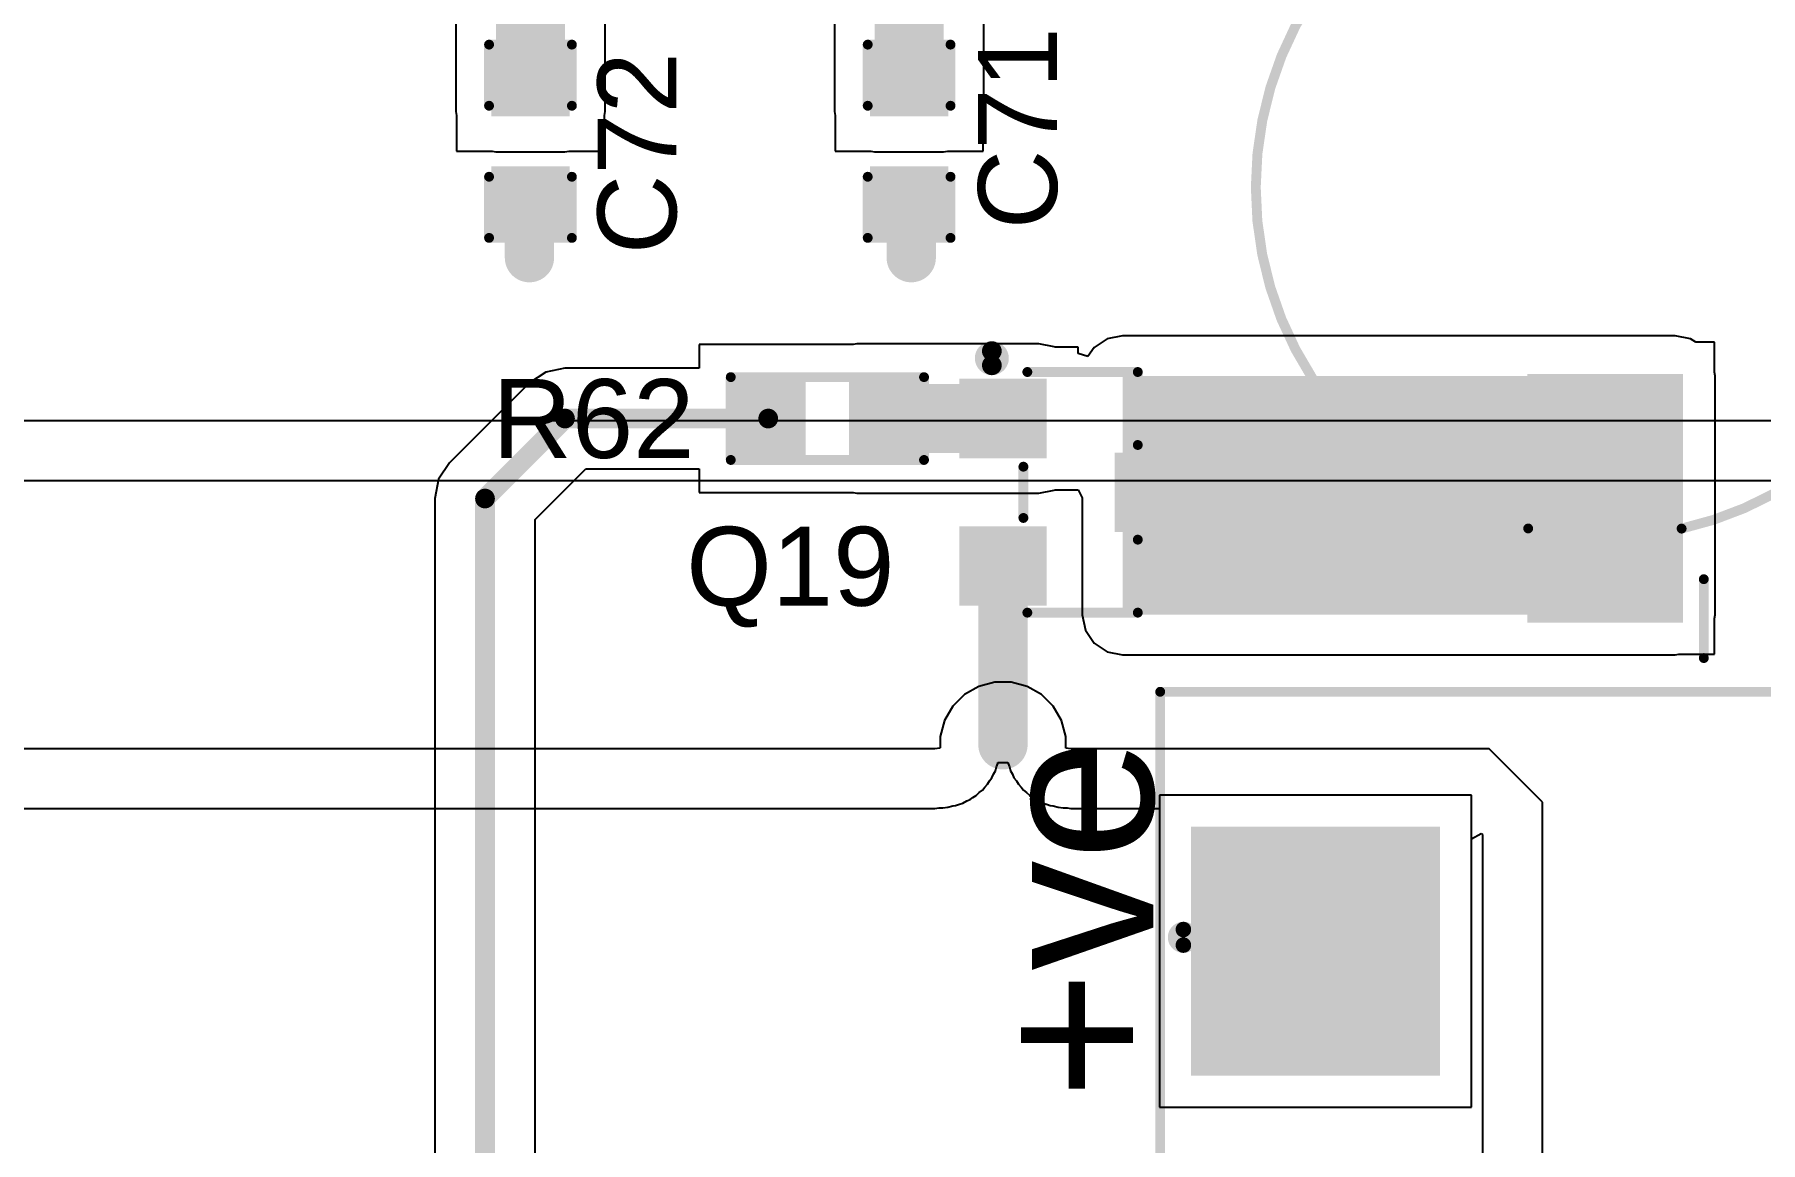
# Model space of a CAD drawing. Header units: millimetres. Extents: x 0 to 214, y 0 to 214.
# Drawn here: x 6.832 to 7.708, y 3.093 to 3.655 of the extents above; entities that cross this region are included whole.
import ezdxf

# ---------------------------------------------------------------- set-up
doc = ezdxf.new("R2010")
doc.units = ezdxf.units.MM
doc.header["$MEASUREMENT"] = 0
for name, color, linetype in [('BottomLayer', 5, 'Continuous'), ('BottomSolder', 6, 'Continuous'), ('MultiLayer', 9, 'Continuous'), ('PadHoleLayer', 156, 'Continuous'), ('TopLayer', 1, 'Continuous'), ('TopOverlay', 2, 'Continuous'), ('TopPaste', 8, 'Continuous'), ('TopSolder', 216, 'Continuous'), ('ViaHoleLayer', 16, 'Continuous')]:
    doc.layers.add(name, color=color, linetype=linetype)
doc.styles.add('Arial', font='', dxfattribs={"height": 0.2})
doc.styles.get('Arial').set_extended_font_data('Arial')

# ---------------------------------------------------------------- blocks, each defined once
blk = doc.blocks.new('C___0603_247')
at = {"layer": 'TopLayer'}
for points in [[(-0.015, 0.0175), (-0.015, -0.0175), (-0.045, -0.0175), (-0.045, 0.0175)], [(0.045, 0.0175), (0.045, -0.0175), (0.015, -0.0175), (0.015, 0.0175)]]:
    blk.add_hatch(color=1, dxfattribs=at).paths.add_polyline_path(points)
at = {"layer": 'TopPaste'}
for points in [[(-0.015, 0.0175), (-0.015, -0.0175), (-0.045, -0.0175), (-0.045, 0.0175)], [(0.045, 0.0175), (0.045, -0.0175), (0.015, -0.0175), (0.015, 0.0175)]]:
    blk.add_hatch(color=8, dxfattribs=at).paths.add_polyline_path(points)
at = {"layer": 'TopSolder'}
for points in [[(-0.01264, 0.01986), (-0.01264, -0.01986), (-0.04736, -0.01986), (-0.04736, 0.01986)], [(0.04736, 0.01986), (0.04736, -0.01986), (0.01264, -0.01986), (0.01264, 0.01986)]]:
    blk.add_hatch(color=216, dxfattribs=at).paths.add_polyline_path(points)
at = {"layer": 'TopOverlay', "const_width": 0.005}
for points in [[(-0.049, 0.021), (-0.049, -0.021)], [(-0.049, 0.021), (-0.018, 0.021)], [(0.018, 0.021), (0.049, 0.021)], [(0.049, 0.021), (0.049, -0.021)], [(-0.049, -0.021), (-0.018, -0.021)], [(0.018, -0.021), (0.049, -0.021)]]:
    blk.add_lwpolyline(points, dxfattribs=at)
at = {"layer": 'TopOverlay', "const_width": 0.0025}
for points in [[(-0.05025, 0.021, 1), (-0.04775, 0.021, 1)], [(-0.05025, 0.021, 1), (-0.04775, 0.021, 1)], [(-0.01925, 0.021, 1), (-0.01675, 0.021, 1)], [(0.01675, 0.021, 1), (0.01925, 0.021, 1)], [(0.04775, 0.021, 1), (0.05025, 0.021, 1)], [(0.04775, 0.021, 1), (0.05025, 0.021, 1)], [(-0.05025, -0.021, 1), (-0.04775, -0.021, 1)], [(-0.05025, -0.021, 1), (-0.04775, -0.021, 1)], [(-0.01925, -0.021, 1), (-0.01675, -0.021, 1)], [(0.01675, -0.021, 1), (0.01925, -0.021, 1)], [(0.04775, -0.021, 1), (0.05025, -0.021, 1)], [(0.04775, -0.021, 1), (0.05025, -0.021, 1)]]:
    blk.add_lwpolyline(points, format="xyb", close=True, dxfattribs=at)
blk = doc.blocks.new('C___0603_248')
at = {"layer": 'TopLayer'}
for points in [[(-0.015, 0.0175), (-0.015, -0.0175), (-0.045, -0.0175), (-0.045, 0.0175)], [(0.045, 0.0175), (0.045, -0.0175), (0.015, -0.0175), (0.015, 0.0175)]]:
    blk.add_hatch(color=1, dxfattribs=at).paths.add_polyline_path(points)
at = {"layer": 'TopPaste'}
for points in [[(-0.015, 0.0175), (-0.015, -0.0175), (-0.045, -0.0175), (-0.045, 0.0175)], [(0.045, 0.0175), (0.045, -0.0175), (0.015, -0.0175), (0.015, 0.0175)]]:
    blk.add_hatch(color=8, dxfattribs=at).paths.add_polyline_path(points)
at = {"layer": 'TopSolder'}
for points in [[(-0.01264, 0.01986), (-0.01264, -0.01986), (-0.04736, -0.01986), (-0.04736, 0.01986)], [(0.04736, 0.01986), (0.04736, -0.01986), (0.01264, -0.01986), (0.01264, 0.01986)]]:
    blk.add_hatch(color=216, dxfattribs=at).paths.add_polyline_path(points)
at = {"layer": 'TopOverlay', "const_width": 0.005}
for points in [[(-0.049, 0.021), (-0.018, 0.021)], [(-0.049, 0.021), (-0.049, -0.021)], [(0.018, 0.021), (0.049, 0.021)], [(0.049, 0.021), (0.049, -0.021)], [(-0.049, -0.021), (-0.018, -0.021)], [(0.018, -0.021), (0.049, -0.021)]]:
    blk.add_lwpolyline(points, dxfattribs=at)
at = {"layer": 'TopOverlay', "const_width": 0.0025}
for points in [[(-0.05025, 0.021, 1), (-0.04775, 0.021, 1)], [(-0.05025, 0.021, 1), (-0.04775, 0.021, 1)], [(-0.01925, 0.021, 1), (-0.01675, 0.021, 1)], [(0.01675, 0.021, 1), (0.01925, 0.021, 1)], [(0.04775, 0.021, 1), (0.05025, 0.021, 1)], [(0.04775, 0.021, 1), (0.05025, 0.021, 1)], [(-0.05025, -0.021, 1), (-0.04775, -0.021, 1)], [(-0.05025, -0.021, 1), (-0.04775, -0.021, 1)], [(-0.01925, -0.021, 1), (-0.01675, -0.021, 1)], [(0.01675, -0.021, 1), (0.01925, -0.021, 1)], [(0.04775, -0.021, 1), (0.05025, -0.021, 1)], [(0.04775, -0.021, 1), (0.05025, -0.021, 1)]]:
    blk.add_lwpolyline(points, format="xyb", close=True, dxfattribs=at)
blk = doc.blocks.new('TBP01R1_508_02BE_308')
at = {"layer": 'BottomLayer'}
blk.add_hatch(color=5, dxfattribs=at).paths.add_polyline_path([(-0.15906, 0.05906), (-0.04094, 0.05906), (-0.04094, -0.05906), (-0.15906, -0.05906)])
h = blk.add_hatch(color=5, dxfattribs=at)
edge = h.paths.add_edge_path()
edge.add_arc((0.1, 0), 0.05906, 0, 360)
at = {"layer": 'BottomSolder'}
blk.add_hatch(color=6, dxfattribs=at).paths.add_polyline_path([(-0.16306, 0.06306), (-0.03694, 0.06306), (-0.03694, -0.06306), (-0.16306, -0.06306)])
h = blk.add_hatch(color=6, dxfattribs=at)
edge = h.paths.add_edge_path()
edge.add_arc((0.1, 0), 0.06306, 0, 360)
at = {"layer": 'MultiLayer'}
blk.add_hatch(color=9, dxfattribs=at).paths.add_polyline_path([(-0.15906, 0.05906), (-0.04094, 0.05906), (-0.04094, -0.05906), (-0.15906, -0.05906)])
h = blk.add_hatch(color=9, dxfattribs=at)
edge = h.paths.add_edge_path()
edge.add_arc((0.1, 0), 0.05906, 0, 360)
at = {"layer": 'PadHoleLayer'}
h = blk.add_hatch(color=156, dxfattribs=at)
edge = h.paths.add_edge_path()
edge.add_arc((-0.1, 0), 0.03346, 0, 360)
h = blk.add_hatch(color=156, dxfattribs=at)
edge = h.paths.add_edge_path()
edge.add_arc((0.1, 0), 0.03346, 0, 360)
at = {"layer": 'TopLayer'}
blk.add_hatch(color=1, dxfattribs=at).paths.add_polyline_path([(-0.15906, 0.05906), (-0.04094, 0.05906), (-0.04094, -0.05906), (-0.15906, -0.05906)])
h = blk.add_hatch(color=1, dxfattribs=at)
edge = h.paths.add_edge_path()
edge.add_arc((0.1, 0), 0.05906, 0, 360)
at = {"layer": 'TopSolder'}
blk.add_hatch(color=216, dxfattribs=at).paths.add_polyline_path([(-0.16306, 0.06306), (-0.03694, 0.06306), (-0.03694, -0.06306), (-0.16306, -0.06306)])
h = blk.add_hatch(color=216, dxfattribs=at)
edge = h.paths.add_edge_path()
edge.add_arc((0.1, 0), 0.06306, 0, 360)
at = {"layer": 'TopOverlay'}
for points, const_width in [([(0.2315, 0.3937), (-0.2315, 0.3937)], 0.005), ([(-0.2315, -0.07874), (-0.2315, 0.3937)], 0.005), ([(0.2315, -0.07874), (0.2315, 0.3937)], 0.005), ([(-0.126, 0.32), (-0.145, 0.339)], 0.01), ([(-0.094, 0.32), (-0.075, 0.339)], 0.01), ([(0.074, 0.32), (0.055, 0.339)], 0.01), ([(0.074, 0.32), (0.055, 0.339)], 0.01), ([(0.106, 0.32), (0.125, 0.339)], 0.01), ([(0.106, 0.32), (0.125, 0.339)], 0.01), ([(-0.094, 0.32), (-0.126, 0.32)], 0.01), ([(0.106, 0.32), (0.074, 0.32)], 0.01), ([(0.106, 0.32), (0.074, 0.32)], 0.01), ([(0.2315, -0.07874), (-0.2315, -0.07874)], 0.005)]:
    blk.add_lwpolyline(points, dxfattribs=dict(at, const_width=const_width))
for points, const_width in [([(-0.23275, 0.3937, 1), (-0.23025, 0.3937, 1)], 0.0025), ([(-0.23275, 0.3937, 1), (-0.23025, 0.3937, 1)], 0.0025), ([(0.23025, 0.3937, 1), (0.23275, 0.3937, 1)], 0.0025), ([(0.23025, 0.3937, 1), (0.23275, 0.3937, 1)], 0.0025), ([(-0.1475, 0.339, 1), (-0.1425, 0.339, 1)], 0.005), ([(-0.0775, 0.339, 1), (-0.0725, 0.339, 1)], 0.005), ([(0.0525, 0.339, 1), (0.0575, 0.339, 1)], 0.005), ([(0.0525, 0.339, 1), (0.0575, 0.339, 1)], 0.005), ([(0.1225, 0.339, 1), (0.1275, 0.339, 1)], 0.005), ([(0.1225, 0.339, 1), (0.1275, 0.339, 1)], 0.005), ([(-0.1285, 0.32, 1), (-0.1235, 0.32, 1)], 0.005), ([(-0.1285, 0.32, 1), (-0.1235, 0.32, 1)], 0.005), ([(-0.0965, 0.32, 1), (-0.0915, 0.32, 1)], 0.005), ([(-0.0965, 0.32, 1), (-0.0915, 0.32, 1)], 0.005), ([(0.0715, 0.32, 1), (0.0765, 0.32, 1)], 0.005), ([(0.0715, 0.32, 1), (0.0765, 0.32, 1)], 0.005), ([(0.0715, 0.32, 1), (0.0765, 0.32, 1)], 0.005), ([(0.0715, 0.32, 1), (0.0765, 0.32, 1)], 0.005), ([(0.1035, 0.32, 1), (0.1085, 0.32, 1)], 0.005), ([(0.1035, 0.32, 1), (0.1085, 0.32, 1)], 0.005), ([(0.1035, 0.32, 1), (0.1085, 0.32, 1)], 0.005), ([(0.1035, 0.32, 1), (0.1085, 0.32, 1)], 0.005), ([(-0.10306, -0.067, 1), (-0.11094, -0.067, 1)], 0.00787), ([(-0.11291, -0.067, 1), (-0.10897, -0.067, 1)], 0.00394), ([(-0.10503, -0.067, 1), (-0.10109, -0.067, 1)], 0.00394), ([(-0.23275, -0.07874, 1), (-0.23025, -0.07874, 1)], 0.0025), ([(-0.23275, -0.07874, 1), (-0.23025, -0.07874, 1)], 0.0025), ([(0.23025, -0.07874, 1), (0.23275, -0.07874, 1)], 0.0025), ([(0.23025, -0.07874, 1), (0.23275, -0.07874, 1)], 0.0025)]:
    blk.add_lwpolyline(points, format="xyb", close=True, dxfattribs=dict(at, const_width=const_width))
blk = doc.blocks.new('YS_SBZ9032C03R16_380')
at = {"layer": 'TopLayer'}
for points in [[(-0.21654, 0.03543), (-0.09843, 0.03543), (-0.09843, -0.03543), (-0.21654, -0.03543)], [(0.09843, 0.03543), (0.21654, 0.03543), (0.21654, -0.03543), (0.09843, -0.03543)]]:
    blk.add_hatch(color=1, dxfattribs=at).paths.add_polyline_path(points)
at = {"layer": 'TopPaste'}
for points in [[(-0.21654, 0.03543), (-0.09843, 0.03543), (-0.09843, -0.03543), (-0.21654, -0.03543)], [(0.09843, 0.03543), (0.21654, 0.03543), (0.21654, -0.03543), (0.09843, -0.03543)]]:
    blk.add_hatch(color=8, dxfattribs=at).paths.add_polyline_path(points)
at = {"layer": 'TopSolder'}
for points in [[(-0.22054, 0.03943), (-0.09443, 0.03943), (-0.09443, -0.03943), (-0.22054, -0.03943)], [(0.09443, 0.03943), (0.22054, 0.03943), (0.22054, -0.03943), (0.09443, -0.03943)]]:
    blk.add_hatch(color=216, dxfattribs=at).paths.add_polyline_path(points)
at = {"layer": 'TopOverlay', "const_width": 0.005}
for points in [[(0.09884, 0.25759), (-0.09884, 0.25759)], [(-0.09884, 0.14703), (-0.09884, 0.25759)], [(0.09884, 0.14703), (0.09884, 0.25759)], [(-0.195, 0.04233), (-0.195, 0.08233)], [(-0.175, 0.062), (-0.215, 0.062)], [(0.23852, 0.05), (0.19852, 0.05)]]:
    blk.add_lwpolyline(points, dxfattribs=at)
at = {"layer": 'TopOverlay', "const_width": 0.0025}
for points in [[(-0.10008, 0.25759, 1), (-0.09759, 0.25759, 1)], [(-0.10008, 0.25759, 1), (-0.09759, 0.25759, 1)], [(0.09759, 0.25759, 1), (0.10008, 0.25759, 1)], [(0.09759, 0.25759, 1), (0.10008, 0.25759, 1)], [(-0.10008, 0.14703, 1), (-0.09759, 0.14703, 1)], [(-0.10008, 0.14703, 1), (-0.09759, 0.14703, 1)], [(0.09759, 0.14703, 1), (0.10008, 0.14703, 1)], [(0.09759, 0.14703, 1), (0.10008, 0.14703, 1)], [(-0.19625, 0.08233, 1), (-0.19375, 0.08233, 1)], [(-0.21625, 0.062, 1), (-0.21375, 0.062, 1)], [(-0.17625, 0.062, 1), (-0.17375, 0.062, 1)], [(-0.19625, 0.04233, 1), (-0.19375, 0.04233, 1)], [(0.19727, 0.05, 1), (0.19977, 0.05, 1)], [(0.23727, 0.05, 1), (0.23977, 0.05, 1)], [(-0.17413, 0.03875, 1), (-0.17163, 0.03875, 1)], [(0.17163, 0.03875, 1), (0.17413, 0.03875, 1)], [(-0.17413, -0.03875, 1), (-0.17163, -0.03875, 1)], [(0.17156, -0.03905, 1), (0.17406, -0.03905, 1)]]:
    blk.add_lwpolyline(points, format="xyb", close=True, dxfattribs=at)
at = {"layer": 'TopOverlay', "const_width": 0.005}
for points in [[(-0.17288, 0.03875, -0.191928), (-0.09884, 0.14703)], [(0.09884, 0.14703, -0.191928), (0.17288, 0.03875)], [(0.17281, -0.03905, -0.799951), (-0.17288, -0.03875)]]:
    blk.add_lwpolyline(points, format="xyb", dxfattribs=at)
blk = doc.blocks.new('RES_0603_393')
at = {"layer": 'TopLayer'}
for points in [[(-0.015, 0.0175), (-0.015, -0.0175), (-0.045, -0.0175), (-0.045, 0.0175)], [(0.045, 0.0175), (0.045, -0.0175), (0.015, -0.0175), (0.015, 0.0175)]]:
    blk.add_hatch(color=1, dxfattribs=at).paths.add_polyline_path(points)
at = {"layer": 'TopPaste'}
for points in [[(-0.015, 0.0175), (-0.015, -0.0175), (-0.045, -0.0175), (-0.045, 0.0175)], [(0.045, 0.0175), (0.045, -0.0175), (0.015, -0.0175), (0.015, 0.0175)]]:
    blk.add_hatch(color=8, dxfattribs=at).paths.add_polyline_path(points)
at = {"layer": 'TopSolder'}
for points in [[(-0.011, 0.0215), (-0.011, -0.0215), (-0.049, -0.0215), (-0.049, 0.0215)], [(0.049, 0.0215), (0.049, -0.0215), (0.011, -0.0215), (0.011, 0.0215)]]:
    blk.add_hatch(color=216, dxfattribs=at).paths.add_polyline_path(points)
at = {"layer": 'TopOverlay', "const_width": 0.005}
for points in [[(-0.049, 0.021), (-0.049, -0.021)], [(0.049, 0.021), (-0.049, 0.021)], [(0.049, 0.021), (0.049, -0.021)], [(0.049, -0.021), (-0.049, -0.021)]]:
    blk.add_lwpolyline(points, dxfattribs=at)
at = {"layer": 'TopOverlay', "const_width": 0.0025}
for points in [[(-0.05025, 0.021, 1), (-0.04775, 0.021, 1)], [(-0.05025, 0.021, 1), (-0.04775, 0.021, 1)], [(0.04775, 0.021, 1), (0.05025, 0.021, 1)], [(0.04775, 0.021, 1), (0.05025, 0.021, 1)], [(-0.05025, -0.021, 1), (-0.04775, -0.021, 1)], [(-0.05025, -0.021, 1), (-0.04775, -0.021, 1)], [(0.04775, -0.021, 1), (0.05025, -0.021, 1)], [(0.04775, -0.021, 1), (0.05025, -0.021, 1)]]:
    blk.add_lwpolyline(points, format="xyb", close=True, dxfattribs=at)
blk = doc.blocks.new('SOT_23_428')
at = {"layer": 'TopLayer'}
for points in [[(-0.01614, 0.05748), (0.01614, 0.05748), (0.01614, 0.02126), (-0.01614, 0.02126)], [(-0.05354, -0.02126), (-0.02126, -0.02126), (-0.02126, -0.05748), (-0.05354, -0.05748)], [(0.02126, -0.02126), (0.05354, -0.02126), (0.05354, -0.05748), (0.02126, -0.05748)]]:
    blk.add_hatch(color=1, dxfattribs=at).paths.add_polyline_path(points)
at = {"layer": 'TopPaste'}
for points in [[(-0.01614, 0.05748), (0.01614, 0.05748), (0.01614, 0.02126), (-0.01614, 0.02126)], [(-0.05354, -0.02126), (-0.02126, -0.02126), (-0.02126, -0.05748), (-0.05354, -0.05748)], [(0.02126, -0.02126), (0.05354, -0.02126), (0.05354, -0.05748), (0.02126, -0.05748)]]:
    blk.add_hatch(color=8, dxfattribs=at).paths.add_polyline_path(points)
at = {"layer": 'TopSolder'}
for points in [[(-0.02014, 0.06148), (0.02014, 0.06148), (0.02014, 0.01726), (-0.02014, 0.01726)], [(-0.05754, -0.01726), (-0.01726, -0.01726), (-0.01726, -0.06148), (-0.05754, -0.06148)], [(0.01726, -0.01726), (0.05754, -0.01726), (0.05754, -0.06148), (0.01726, -0.06148)]]:
    blk.add_hatch(color=216, dxfattribs=at).paths.add_polyline_path(points)
at = {"layer": 'TopOverlay', "const_width": 0.005}
for points in [[(-0.061, -0.027), (-0.061, 0.029)], [(-0.024, 0.029), (-0.061, 0.029)], [(0.061, 0.029), (0.024, 0.029)], [(0.061, -0.027), (0.061, 0.029)], [(0.013, -0.029), (-0.013, -0.029)]]:
    blk.add_lwpolyline(points, dxfattribs=at)
at = {"layer": 'TopOverlay'}
for points, const_width in [([(-0.06225, 0.029, 1), (-0.05975, 0.029, 1)], 0.0025), ([(-0.06225, 0.029, 1), (-0.05975, 0.029, 1)], 0.0025), ([(-0.02525, 0.029, 1), (-0.02275, 0.029, 1)], 0.0025), ([(0.02275, 0.029, 1), (0.02525, 0.029, 1)], 0.0025), ([(0.05975, 0.029, 1), (0.06225, 0.029, 1)], 0.0025), ([(0.05975, 0.029, 1), (0.06225, 0.029, 1)], 0.0025), ([(-0.06225, -0.027, 1), (-0.05975, -0.027, 1)], 0.0025), ([(0.05975, -0.027, 1), (0.06225, -0.027, 1)], 0.0025), ([(-0.01425, -0.029, 1), (-0.01175, -0.029, 1)], 0.0025), ([(0.01175, -0.029, 1), (0.01425, -0.029, 1)], 0.0025), ([(-0.06439, -0.045, 1), (-0.07161, -0.045, 1)], 0.01), ([(-0.07411, -0.045, 1), (-0.06911, -0.045, 1)], 0.005), ([(-0.06689, -0.045, 1), (-0.06189, -0.045, 1)], 0.005)]:
    blk.add_lwpolyline(points, format="xyb", close=True, dxfattribs=dict(at, const_width=const_width))

msp = doc.modelspace()

# ---------------------------------------------------------------- hatches: boundary and pattern name
at = {"layer": 'BottomLayer'}
h = msp.add_hatch(color=5, dxfattribs=at)
edge = h.paths.add_edge_path()
edge.add_arc((7.08341, 3.542), 0.01181, 0, 360)
h = msp.add_hatch(color=5, dxfattribs=at)
edge = h.paths.add_edge_path()
edge.add_arc((7.277, 3.542), 0.01181, 0, 360)
h = msp.add_hatch(color=5, dxfattribs=at)
edge = h.paths.add_edge_path()
edge.add_arc((7.3235, 3.295), 0.01181, 0, 360)
at = {"layer": 'BottomSolder'}
h = msp.add_hatch(color=6, dxfattribs=at)
edge = h.paths.add_edge_path()
edge.add_arc((7.08341, 3.542), 0.00591, 0, 360)
h = msp.add_hatch(color=6, dxfattribs=at)
edge = h.paths.add_edge_path()
edge.add_arc((7.277, 3.542), 0.00591, 0, 360)
h = msp.add_hatch(color=6, dxfattribs=at)
edge = h.paths.add_edge_path()
edge.add_arc((7.3235, 3.295), 0.00591, 0, 360)
at = {"layer": 'TopLayer'}
for points in [[(7.06643, 3.61603), (7.10143, 3.61603), (7.10143, 3.91942), (7.06643, 3.91942)], [(7.25843, 3.61603), (7.29343, 3.61603), (7.29343, 3.91942), (7.25843, 3.91942)], [(7.24948, 3.44294), (7.34161, 3.44294), (7.34161, 3.47794), (7.24948, 3.47794)], [(7.38413, 3.36098), (7.6643, 3.36098), (7.6643, 3.48203), (7.38413, 3.48203)]]:
    msp.add_hatch(color=1, dxfattribs=at).paths.add_polyline_path(points)
h = msp.add_hatch(color=1, dxfattribs=at)
edge = h.paths.add_edge_path()
edge.add_arc((7.08341, 3.542), 0.01181, 0, 360)
h = msp.add_hatch(color=1, dxfattribs=at)
edge = h.paths.add_edge_path()
edge.add_arc((7.277, 3.542), 0.01181, 0, 360)
h = msp.add_hatch(color=1, dxfattribs=at)
edge = h.paths.add_edge_path()
edge.add_arc((7.3235, 3.295), 0.01181, 0, 360)
at = {"layer": 'TopSolder'}
h = msp.add_hatch(color=216, dxfattribs=at)
edge = h.paths.add_edge_path()
edge.add_arc((7.08341, 3.542), 0.00591, 0, 360)
h = msp.add_hatch(color=216, dxfattribs=at)
edge = h.paths.add_edge_path()
edge.add_arc((7.277, 3.542), 0.00591, 0, 360)
h = msp.add_hatch(color=216, dxfattribs=at)
edge = h.paths.add_edge_path()
edge.add_arc((7.3235, 3.295), 0.00591, 0, 360)
at = {"layer": 'ViaHoleLayer'}
h = msp.add_hatch(color=16, dxfattribs=at)
edge = h.paths.add_edge_path()
edge.add_arc((7.08341, 3.542), 0.00591, 0, 360)
h = msp.add_hatch(color=16, dxfattribs=at)
edge = h.paths.add_edge_path()
edge.add_arc((7.277, 3.542), 0.00591, 0, 360)
h = msp.add_hatch(color=16, dxfattribs=at)
edge = h.paths.add_edge_path()
edge.add_arc((7.3235, 3.295), 0.00591, 0, 360)

# ---------------------------------------------------------------- linework, layer by layer
at = {"layer": 'BottomLayer'}
for p, q in [((7.80336, 3.45926), (6.17147, 3.45926)), ((6.1642, 3.429), (7.80336, 3.429)), ((7.31931, 3.32681), (7.31122, 3.32464)), ((7.32769, 3.32681), (7.31931, 3.32681)), ((7.33578, 3.32464), (7.32769, 3.32681)), ((7.30397, 3.32046), (7.29804, 3.31453)), ((7.31122, 3.32464), (7.30397, 3.32046)), ((7.34303, 3.32046), (7.33578, 3.32464)), ((7.34895, 3.31453), (7.34303, 3.32046)), ((7.29804, 3.31453), (7.29385, 3.30728)), ((7.35314, 3.30728), (7.34895, 3.31453)), ((7.29385, 3.30728), (7.29169, 3.29919)), ((7.35531, 3.29919), (7.35314, 3.30728)), ((7.28904, 3.293), (6.03864, 3.293)), ((7.29155, 3.29333), (7.28904, 3.293)), ((7.29169, 3.29344), (7.29155, 3.29333)), ((7.29169, 3.29919), (7.29169, 3.29344)), ((7.35531, 3.29344), (7.35531, 3.29919)), ((7.35545, 3.29333), (7.35531, 3.29344)), ((7.35795, 3.293), (7.35545, 3.29333)), ((7.57, 3.293), (7.35795, 3.293)), ((7.597, 3.266), (7.57, 3.293)), ((7.31964, 3.28185), (7.32015, 3.28377)), ((7.32015, 3.28377), (7.32091, 3.2856)), ((7.32091, 3.2856), (7.32098, 3.28607)), ((7.32098, 3.28607), (7.32602, 3.28607)), ((7.32602, 3.28607), (7.32608, 3.2856)), ((7.32608, 3.2856), (7.32684, 3.28376)), ((7.32684, 3.28376), (7.32736, 3.28184)), ((7.31308, 3.27204), (7.31429, 3.27361)), ((7.31429, 3.27361), (7.31569, 3.27501)), ((7.31569, 3.27501), (7.31668, 3.27673)), ((7.31668, 3.27673), (7.31789, 3.27831)), ((7.31789, 3.27831), (7.31865, 3.28014)), ((7.31865, 3.28014), (7.31964, 3.28185)), ((7.32736, 3.28184), (7.32835, 3.28013)), ((7.32835, 3.28013), (7.3291, 3.27831)), ((7.3291, 3.27831), (7.33031, 3.27673)), ((7.33031, 3.27673), (7.33131, 3.275)), ((7.33131, 3.275), (7.33271, 3.27361)), ((7.33271, 3.27361), (7.33391, 3.27204)), ((7.29952, 3.26421), (7.30088, 3.26477)), ((7.30088, 3.26477), (7.30313, 3.26537)), ((7.30313, 3.26537), (7.30514, 3.26654)), ((7.30313, 3.26537), (7.30313, 3.26537)), ((7.30313, 3.26537), (7.30313, 3.26537)), ((7.30514, 3.26654), (7.30682, 3.26723)), ((7.30682, 3.26723), (7.30825, 3.26833)), ((7.30825, 3.26833), (7.30997, 3.26932)), ((7.30997, 3.26932), (7.31011, 3.26943)), ((7.31011, 3.26943), (7.31151, 3.27083)), ((7.31151, 3.27083), (7.31308, 3.27204)), ((7.33391, 3.27204), (7.33549, 3.27083)), ((7.33549, 3.27083), (7.3369, 3.26942)), ((7.3369, 3.26942), (7.33704, 3.26932)), ((7.33704, 3.26932), (7.33875, 3.26833)), ((7.33875, 3.26833), (7.34018, 3.26723)), ((7.34018, 3.26723), (7.34185, 3.26654)), ((7.34185, 3.26654), (7.34387, 3.26537)), ((7.34387, 3.26537), (7.34387, 3.26537)), ((7.34387, 3.26537), (7.34388, 3.26537)), ((7.34388, 3.26537), (7.34612, 3.26477)), ((7.34612, 3.26477), (7.34748, 3.26421)), ((7.597, 1.11037), (7.597, 3.266)), ((6.03864, 3.26274), (7.28904, 3.26274)), ((7.28904, 3.26274), (7.29101, 3.263)), ((7.29101, 3.263), (7.29299, 3.263)), ((7.29299, 3.263), (7.2955, 3.26333)), ((7.2955, 3.26333), (7.29805, 3.26401)), ((7.29805, 3.26401), (7.29952, 3.26421)), ((7.34748, 3.26421), (7.34894, 3.26401)), ((7.34894, 3.26401), (7.3515, 3.26333)), ((7.3515, 3.26333), (7.35151, 3.26333)), ((7.35151, 3.26333), (7.35151, 3.26333)), ((7.35151, 3.26333), (7.35151, 3.26333)), ((7.35151, 3.26333), (7.354, 3.263)), ((7.354, 3.263), (7.35599, 3.263)), ((7.35599, 3.263), (7.35795, 3.26274)), ((7.35795, 3.26274), (7.40292, 3.26274)), ((7.40292, 3.26274), (7.40292, 3.11134)), ((7.56103, 3.24739), (7.56603, 3.25007)), ((7.56103, 3.11134), (7.56103, 3.24739)), ((7.56603, 3.25007), (7.56674, 3.24959)), ((7.56674, 3.24959), (7.56674, 1.11037)), ((7.40292, 3.11134), (7.56103, 3.11134))]:
    msp.add_line(p, q, dxfattribs=at)
at = {"layer": 'TopLayer'}
for p, q in [((7.04604, 3.73197), (7.04604, 3.61603)), ((7.12182, 3.61603), (7.12182, 3.73223)), ((7.23804, 3.7321), (7.23804, 3.61603)), ((7.31382, 3.61603), (7.31382, 3.7321)), ((7.04604, 3.61603), (7.04643, 3.61406)), ((7.12143, 3.61406), (7.12182, 3.61603)), ((7.23804, 3.61603), (7.23843, 3.61406)), ((7.31343, 3.61406), (7.31382, 3.61603)), ((7.04643, 3.61406), (7.04643, 3.59603)), ((7.12143, 3.59603), (7.12143, 3.61406)), ((7.23843, 3.61406), (7.23843, 3.59603)), ((7.31343, 3.59603), (7.31343, 3.61406)), ((7.04643, 3.59603), (7.06446, 3.59603)), ((7.06446, 3.59603), (7.06643, 3.59564)), ((7.06643, 3.59564), (7.10143, 3.59564)), ((7.10143, 3.59564), (7.1034, 3.59603)), ((7.1034, 3.59603), (7.12143, 3.59603)), ((7.23843, 3.59603), (7.25646, 3.59603)), ((7.25646, 3.59603), (7.25843, 3.59564)), ((7.25843, 3.59564), (7.29343, 3.59564)), ((7.29343, 3.59564), (7.2954, 3.59603)), ((7.2954, 3.59603), (7.31343, 3.59603)), ((7.37632, 3.50087), (7.36971, 3.49645)), ((7.38413, 3.50243), (7.37632, 3.50087)), ((7.6643, 3.50243), (7.38413, 3.50243)), ((7.6721, 3.50087), (7.6643, 3.50243)), ((7.67478, 3.49909), (7.6721, 3.50087)), ((7.24751, 3.49794), (7.16948, 3.49794)), ((7.16948, 3.49794), (7.16948, 3.48593)), ((7.24948, 3.49833), (7.24751, 3.49794)), ((7.34161, 3.49833), (7.24948, 3.49833)), ((7.34941, 3.49678), (7.34161, 3.49833)), ((7.34971, 3.49658), (7.34941, 3.49678)), ((7.36161, 3.49658), (7.34971, 3.49658)), ((7.36161, 3.49333), (7.36161, 3.49658)), ((7.36661, 3.49181), (7.36161, 3.49333)), ((7.36971, 3.49645), (7.36661, 3.49181)), ((7.6843, 3.49909), (7.67478, 3.49909)), ((7.6843, 3.484), (7.6843, 3.49909)), ((7.09168, 3.48399), (7.08341, 3.47846)), ((7.10143, 3.48593), (7.09168, 3.48399)), ((7.16948, 3.48593), (7.10143, 3.48593)), ((7.68469, 3.48203), (7.6843, 3.484)), ((7.08341, 3.47846), (7.04284, 3.4379)), ((7.68469, 3.36098), (7.68469, 3.48203)), ((7.04284, 3.4379), (7.03732, 3.42963)), ((7.08636, 3.40931), (7.11199, 3.43495)), ((7.11199, 3.43495), (7.16948, 3.43495)), ((7.16948, 3.43495), (7.16948, 3.42294)), ((7.03732, 3.42963), (7.03538, 3.41987)), ((7.16948, 3.42294), (7.24751, 3.42294)), ((7.24751, 3.42294), (7.24948, 3.42254)), ((7.24948, 3.42254), (7.34161, 3.42254)), ((7.34161, 3.42254), (7.34941, 3.4241)), ((7.34941, 3.4241), (7.34971, 3.42429)), ((7.34971, 3.42429), (7.36161, 3.42429)), ((7.36161, 3.42429), (7.36374, 3.42018)), ((7.03538, 3.41987), (7.03538, 3.01516)), ((7.36374, 3.42018), (7.36374, 3.36098)), ((7.08636, 2.70176), (7.08636, 3.40931)), ((7.36374, 3.36098), (7.36529, 3.35318)), ((7.6843, 3.35901), (7.68469, 3.36098)), ((7.36529, 3.35318), (7.36971, 3.34656)), ((7.6843, 3.34098), (7.6843, 3.35901)), ((7.36971, 3.34656), (7.37632, 3.34214)), ((7.37632, 3.34214), (7.38413, 3.34059)), ((7.38413, 3.34059), (7.6643, 3.34059)), ((7.6643, 3.34059), (7.66627, 3.34098)), ((7.66627, 3.34098), (7.6843, 3.34098)), ((7.56103, 3.26945), (7.40292, 3.26945)), ((7.40292, 3.26945), (7.40292, 3.11134)), ((7.56103, 3.11134), (7.56103, 3.26945)), ((7.40292, 3.11134), (7.56103, 3.11134))]:
    msp.add_line(p, q, dxfattribs=at)
for points, const_width in [([(7.08341, 3.57051), (7.08393, 3.57103)], 0.025), ([(7.08341, 3.542), (7.08341, 3.57051)], 0.025), ([(7.27593, 3.57103), (7.277, 3.56996)], 0.025), ([(7.277, 3.542), (7.277, 3.56996)], 0.025), ([(7.06087, 3.41987), (7.10143, 3.46044)], 0.01), ([(7.10143, 3.46044), (7.20448, 3.46044)], 0.01), ([(7.06087, 2.70176), (7.06087, 3.41987)], 0.01), ([(7.3235, 3.295), (7.3235, 3.38563)], 0.025)]:
    msp.add_lwpolyline(points, dxfattribs=dict(at, const_width=const_width))
for points, const_width in [([(7.07716, 3.57051, 1), (7.08966, 3.57051, 1)], 0.0125), ([(7.07716, 3.57051, 1), (7.08966, 3.57051, 1)], 0.0125), ([(7.07768, 3.57103, 1), (7.09018, 3.57103, 1)], 0.0125), ([(7.26968, 3.57103, 1), (7.28218, 3.57103, 1)], 0.0125), ([(7.27075, 3.56996, 1), (7.28325, 3.56996, 1)], 0.0125), ([(7.27075, 3.56996, 1), (7.28325, 3.56996, 1)], 0.0125), ([(7.07716, 3.542, 1), (7.08966, 3.542, 1)], 0.0125), ([(7.27075, 3.542, 1), (7.28325, 3.542, 1)], 0.0125), ([(7.09893, 3.46044, 1), (7.10393, 3.46044, 1)], 0.005), ([(7.09893, 3.46044, 1), (7.10393, 3.46044, 1)], 0.005), ([(7.20198, 3.46044, 1), (7.20698, 3.46044, 1)], 0.005), ([(7.05837, 3.41987, 1), (7.06337, 3.41987, 1)], 0.005), ([(7.05837, 3.41987, 1), (7.06337, 3.41987, 1)], 0.005), ([(7.31725, 3.38563, 1), (7.32975, 3.38563, 1)], 0.0125), ([(7.31725, 3.295, 1), (7.32975, 3.295, 1)], 0.0125)]:
    msp.add_lwpolyline(points, format="xyb", close=True, dxfattribs=dict(at, const_width=const_width))

# ---------------------------------------------------------------- block references
for name, p, rotation in [('YS_SBZ9032C03R16_380', (7.62887, 3.57751), 270), ('C___0603_247', (7.08393, 3.60103), 90), ('C___0603_248', (7.27593, 3.60103), 90), ('SOT_23_428', (7.36287, 3.42303), 270), ('RES_0603_393', (7.23448, 3.46044), 180), ('TBP01R1_508_02BE_308', (7.48198, 3.0904), 270)]:
    msp.add_blockref(name, p, dxfattribs=dict(rotation=rotation))

# ---------------------------------------------------------------- texts
at = {"layer": 'TopOverlay', "style": 'Arial'}
for s, height, p in [('C71', 0.04, (7.35092, 3.55638)), ('C72', 0.04, (7.15792, 3.54372)), ('+ve', 0.08, (7.39968, 3.11522))]:
    msp.add_text(s, height=height, rotation=90, dxfattribs=at).set_placement(p)
for s, p in [('R62', (7.06455, 3.44044)), ('Q19', (7.16288, 3.36553))]:
    msp.add_text(s, height=0.04, dxfattribs=at).set_placement(p)

doc.saveas('drawing.dxf')
